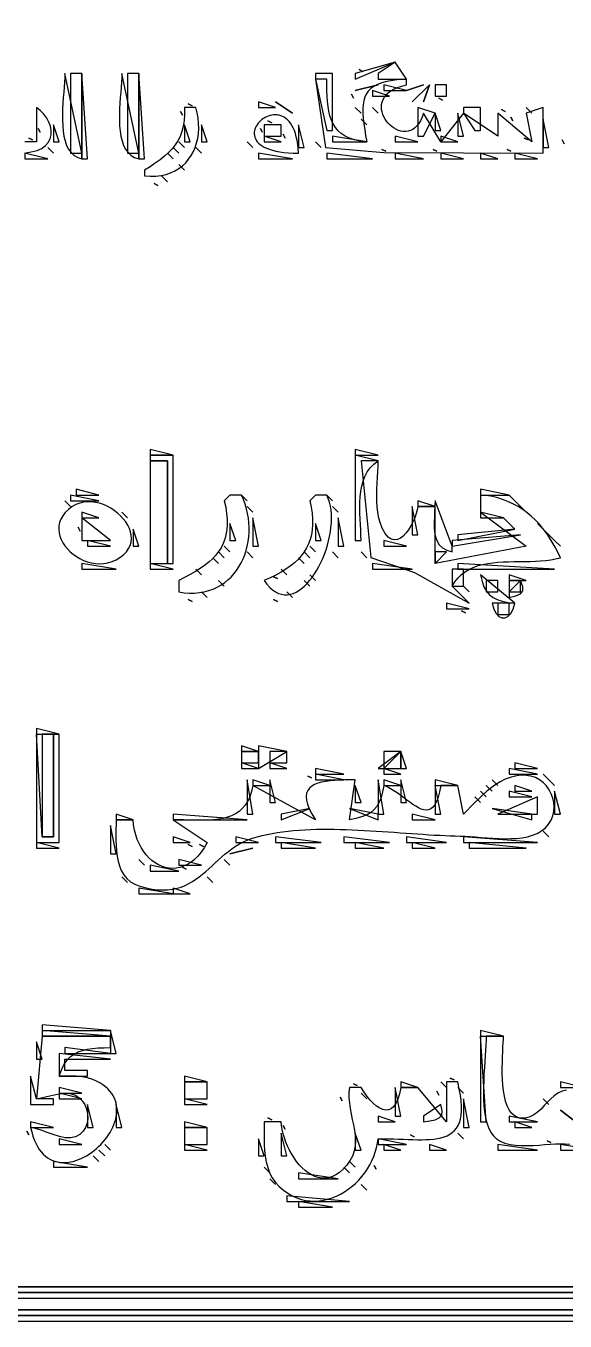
# Model space of a CAD drawing. Extents: x 0 to 1288, y 0 to 860.
# Drawn here: x 700.2 to 794.8, y 0 to 227.3 of the extents above; entities that cross this region are included whole.
import ezdxf

# ---------------------------------------------------------------- set-up
doc = ezdxf.new("R2010")
doc.units = 0
doc.layers.get('0').update_dxf_attribs({"linetype": 'CONTINUOUS'})
for name, color, linetype in [('C19', 19, 'CONTINUOUS'), ('C250', 250, 'CONTINUOUS'), ('C251', 251, 'CONTINUOUS'), ('C252', 252, 'CONTINUOUS'), ('C253', 253, 'CONTINUOUS'), ('C254', 254, 'CONTINUOUS'), ('C29', 29, 'CONTINUOUS'), ('C37', 37, 'CONTINUOUS'), ('C39', 39, 'CONTINUOUS'), ('C47', 47, 'CONTINUOUS'), ('C7', 7, 'CONTINUOUS')]:
    doc.layers.add(name, color=color, linetype=linetype)

msp = doc.modelspace()

# ---------------------------------------------------------------- linework, layer by layer
msp.add_lwpolyline([(0, 1), (0, 0), (1288, 0), (1255, 1), (1179, 1), (915, 1), (0, 1)])
at = {"layer": 'C19'}
for points in [[(765, 221), (762, 219), (762, 218), (767, 218), (765, 221)], [(707, 219), (706.9841, 218.2779), (706.9421, 217.4799), (706.8819, 216.6179), (706.8114, 215.7041), (706.7389, 214.7505), (706.6722, 213.7693), (706.6195, 212.7725), (706.5888, 211.7722), (706.5881, 210.7806), (706.6254, 209.8097), (706.7089, 208.8716), (706.8464, 207.9785), (707.0461, 207.1423), (707.3161, 206.3753), (707.6642, 205.6894), (708.0987, 205.0969), (708.6274, 204.6097), (709.2585, 204.2401), (710, 204), (710, 205), (707, 219)], [(717, 219), (716.9841, 218.2779), (716.9421, 217.4799), (716.8819, 216.6179), (716.8114, 215.7041), (716.7389, 214.7505), (716.6722, 213.7693), (716.6195, 212.7725), (716.5888, 211.7722), (716.5881, 210.7806), (716.6254, 209.8097), (716.7089, 208.8716), (716.8464, 207.9785), (717.0461, 207.1423), (717.3161, 206.3753), (717.6642, 205.6894), (718.0987, 205.0969), (718.6274, 204.6097), (719.2585, 204.2401), (720, 204), (720, 205), (717, 219)], [(761, 216), (761, 215), (764, 215), (761, 216)], [(727.333313, 212.333328), (727.666687, 211.666672), (727.333313, 212.333328)], [(722, 151), (722, 133), (725, 133), (725, 151), (722, 151)], [(738, 145), (739, 144), (738, 145)], [(780, 142), (780, 141), (784, 141), (780, 142)], [(749, 130), (750, 129), (749, 130)], [(777, 129), (778, 128), (777, 129)], [(782, 126), (782.3078, 124.9756), (782.7181, 124.2073), (783.2016, 123.6952), (783.7289, 123.4391), (784.2709, 123.4391), (784.7982, 123.6952), (785.2817, 124.2073), (785.692, 124.9756), (786, 126), (785, 126), (782, 126)], [(702, 103), (702, 84), (706, 84), (706, 103), (705, 103), (705, 85), (703, 85), (702, 103)], [(743, 100), (743, 98), (746, 98), (746, 100), (743, 100)], [(703, 52), (703, 51), (715, 51), (703, 52)], [(703, 50), (702, 39), (702.8744, 39.1609), (703.8479, 39.3974), (704.8788, 39.6521), (705.9253, 39.8682), (706.9458, 39.9884), (707.8984, 39.9556), (708.7415, 39.7129), (709.4474, 39.2693), (710.0304, 38.685), (710.4851, 37.9918), (710.806, 37.2213), (710.9879, 36.4052), (711.0252, 35.5752), (710.9127, 34.763), (710.6449, 34.0003), (710.2165, 33.3189), (709.6221, 32.7503), (708.8564, 32.3263), (708.0167, 32.1486), (707.0656, 32.1952), (706.0386, 32.4092), (704.9708, 32.7337), (703.8977, 33.1119), (702.8547, 33.4869), (701.877, 33.8019), (701, 34), (701.1858, 33.2116), (701.4009, 32.4838), (701.6435, 31.815), (701.9122, 31.2038), (702.2053, 30.6486), (702.5214, 30.1479), (702.8588, 29.7003), (703.216, 29.3043), (703.5915, 28.9584), (703.9837, 28.6611), (704.391, 28.4109), (704.8119, 28.2063), (705.2448, 28.0459), (705.6883, 27.9282), (706.1406, 27.8516), (706.6003, 27.8147), (707.0658, 27.816), (707.5355, 27.854), (708.0079, 27.9272), (708.4815, 28.0341), (708.9547, 28.1733), (709.4259, 28.3433), (709.8935, 28.5425), (710.3561, 28.7695), (710.812, 29.0228), (711.2597, 29.3009), (711.6977, 29.6023), (712.1243, 29.9255), (712.5381, 30.2691), (712.9374, 30.6316), (713.3208, 31.0114), (713.6867, 31.4071), (714.0334, 31.8172), (714.3595, 32.2402), (714.6634, 32.6746), (714.9436, 33.119), (715.1984, 33.5718), (715.4263, 34.0315), (715.6259, 34.4967), (715.7954, 34.9659), (715.9334, 35.4376), (716.0383, 35.9103), (716.1086, 36.3825), (716.1426, 36.8528), (716.1389, 37.3196), (716.0958, 37.7814), (716.0119, 38.2369), (715.8856, 38.6844), (715.7152, 39.1224), (715.4993, 39.5496), (715.2364, 39.9645), (714.9247, 40.3654), (714.5629, 40.751), (714.1492, 41.1198), (713.6823, 41.4702), (713.1605, 41.8008), (712.5822, 42.1101), (711.946, 42.3966)], [(780, 50), (780, 35), (781, 35), (780, 50)], [(773, 42), (774, 41), (773, 42)], [(700.333313, 33.333332), (700.666687, 32.666668), (700.333313, 33.333332)]]:
    msp.add_lwpolyline(points, dxfattribs=at)
at = {"layer": 'C250'}
for points in [[(1, 859), (1, 2), (1287, 2), (1287, 859), (1, 859)], [(720, 219), (720, 204), (721, 204), (720, 219)], [(763, 217), (763, 216), (767, 216), (763, 217)], [(731, 210), (731, 207), (732, 207), (731, 210)], [(759, 211), (760, 210), (759, 211)], [(773, 208), (773, 207), (776, 207), (773, 208)], [(787.666687, 207.666672), (788.333313, 207.333328), (787.666687, 207.666672)], [(725, 205), (726, 204), (725, 205)], [(741, 205), (741, 204), (747, 204), (741, 205)], [(753, 205), (753, 204), (761, 204), (753, 205)], [(762.666687, 205.666672), (763.333313, 205.333328), (762.666687, 205.666672)], [(765, 205), (765, 204), (770, 204), (765, 205)], [(773, 205), (773, 204), (777, 204), (773, 205)], [(786, 205), (786, 204), (790, 204), (786, 205)], [(758, 153), (758, 152), (762, 152), (758, 153)], [(785, 145), (786, 144), (785, 145)], [(786, 144), (787, 143), (786, 144)], [(710, 141), (710, 137), (715, 137), (710, 141)], [(740, 141), (740, 136), (741, 136), (740, 141)], [(784, 141), (785, 140), (784, 141)], [(785, 130), (785, 128), (787, 128), (787, 130), (785, 130)], [(774, 126), (774, 125), (778, 125), (774, 126)], [(749.666687, 95.666664), (750.333313, 95.333336), (749.666687, 95.666664)], [(763, 97), (763, 96), (766, 96), (763, 97)], [(739, 95), (739, 89), (740, 89), (739, 95)], [(762, 95), (762, 89), (763, 89), (762, 95)], [(781, 94), (782, 93), (781, 94)], [(792, 95), (793, 94), (792, 95)], [(726, 85), (726, 84), (729, 84), (726, 85)], [(737, 85), (737, 84), (741, 84), (737, 85)], [(744, 85), (744, 84), (752, 84), (744, 85)], [(756, 85), (756, 84), (764, 84), (756, 85)], [(767, 85), (767, 84), (774, 84), (767, 85)], [(791, 86), (792, 85), (791, 86)], [(728.666687, 83.666664), (729.333313, 83.333336), (728.666687, 83.666664)], [(722, 80), (722, 79), (727, 79), (722, 80)], [(728, 35), (728, 34), (732, 34), (728, 35)], [(745.333313, 34.333332), (745.666687, 33.666668), (745.333313, 34.333332)], [(785, 36), (785, 35), (790, 35), (785, 36)], [(786, 35), (786, 34), (789, 34), (786, 35)], [(728, 34), (728, 31), (732, 31), (732, 34), (728, 34)], [(745, 33), (745, 29), (746, 29), (745, 33)], [(783, 31), (783, 30), (790, 30), (783, 31)]]:
    msp.add_lwpolyline(points, dxfattribs=at)
at = {"layer": 'C251'}
for points in [[(758, 219), (758, 218), (765, 221), (758, 219)], [(710, 219), (710, 204), (711, 204), (710, 219)], [(751, 218), (752.74231, 206.027786), (763, 205.151245), (791, 205), (791, 213), (788, 212), (789, 207), (783, 212), (783, 208), (777, 212), (773, 207), (770, 212), (769.7528, 211.3062), (769.4707, 210.707), (769.1575, 210.1984), (768.8174, 209.7762), (768.4544, 209.4362), (768.0725, 209.1743), (767.6758, 208.9865), (767.2683, 208.8685), (766.8542, 208.8162), (766.4373, 208.8256), (766.0219, 208.8924), (765.6119, 209.0126), (765.2114, 209.1819), (764.8245, 209.3964), (764.4551, 209.6518), (764.1074, 209.9441), (763.7854, 210.269), (763.4931, 210.6225), (763.2347, 211.0004), (763.014, 211.3987), (762.8353, 211.8131), (762.7025, 212.2395), (762.6197, 212.6739), (762.5909, 213.1121), (762.6203, 213.5499), (762.7118, 213.9832), (762.8695, 214.4079), (763.0974, 214.8198), (763.3996, 215.2149), (763.7802, 215.589), (764.2431, 215.938), (764.7925, 216.2577), (765.4324, 216.544), (766.1669, 216.7928), (767, 217), (767, 218), (765.7081, 217.9125), (764.5596, 217.7766), (763.5474, 217.5911), (762.6643, 217.355), (761.903, 217.0671), (761.2563, 216.7264), (760.717, 216.3318), (760.278, 215.8823), (759.9319, 215.3767), (759.6716, 214.8139), (759.4899, 214.193), (759.3796, 213.5127), (759.3334, 212.7721), (759.3442, 211.97), (759.4047, 211.1054), (759.5077, 210.1772), (759.6461, 209.1842), (759.8126, 208.1255), (760, 207), (758.8609, 207.1343), (757.8529, 207.3487), (756.968, 207.6401), (756.198, 208.0051), (755.535, 208.4406), (754.9709, 208.9433), (754.4978, 209.5102), (754.1075, 210.138), (753.7921, 210.8234), (753.5435, 211.5633), (753.3537, 212.3546), (753.2146, 213.1939), (753.1183, 214.0781), (753.0568, 215.004), (753.0218, 215.9684), (753.0056, 216.9681), (753, 218), (751, 218)], [(701.111, 205.2283), (702.1323, 205.4742), (702.9652, 205.8478), (703.6177, 206.3304), (704.098, 206.903), (704.414, 207.5468), (704.5739, 208.2429), (704.5858, 208.9726), (704.4576, 209.717), (704.1976, 210.4572), (703.8137, 211.1745), (703.3141, 211.8499), (702.7068, 212.4647), (702, 213), (702, 207), (700, 207)], [(728.666687, 213.666672), (729.333313, 213.333328), (728.666687, 213.666672)], [(748, 205), (747.9561, 205.8093), (747.8809, 206.5583), (747.7762, 207.2486), (747.644, 207.882), (747.4861, 208.4601), (747.3045, 208.9847), (747.101, 209.4576), (746.8776, 209.8804), (746.6361, 210.2549), (746.3785, 210.5828), (746.1067, 210.8658), (745.8226, 211.1056), (745.528, 211.304), (745.225, 211.4626), (744.9153, 211.5833), (744.601, 211.6676), (744.2839, 211.7174), (743.9658, 211.7344), (743.6488, 211.7203), (743.3348, 211.6767), (743.0255, 211.6055), (742.723, 211.5084), (742.4291, 211.387), (742.1458, 211.2431), (741.8749, 211.0784), (741.6184, 210.8946), (741.3781, 210.6935), (741.156, 210.4768), (740.954, 210.2462), (740.774, 210.0034), (740.6178, 209.7502), (740.4874, 209.4882), (740.3848, 209.2192), (740.3117, 208.945), (740.2701, 208.6671), (740.2619, 208.3874), (740.2891, 208.1076), (740.3534, 207.8294), (740.4569, 207.5545), (740.6015, 207.2846), (740.7889, 207.0215), (741.0212, 206.7669), (741.3003, 206.5225), (741.628, 206.29), (742.0062, 206.0712), (742.4369, 205.8677), (742.922, 205.6813), (743.4634, 205.5138), (744.0629, 205.3668), (744.7225, 205.242), (745.4441, 205.1412), (746.2296, 205.0661), (747.0809, 205.0185), (748, 205)], [(758, 213), (759, 212), (758, 213)], [(761, 213), (762, 212), (761, 213)], [(769, 213), (769, 208), (770, 208), (772, 212), (769, 213)], [(776, 212), (776, 208), (777, 208), (776, 212)], [(728, 210), (728, 207), (729, 207), (728, 210)], [(742.666687, 210.666672), (743.333313, 210.333328), (742.666687, 210.666672)], [(748, 210), (748, 206), (749, 206), (748, 210)], [(791, 211), (791, 206), (792, 206), (791, 211)], [(727, 207), (728, 206), (727, 207)], [(739, 207), (740, 206), (739, 207)], [(745.333313, 208.333328), (745.666687, 207.666672), (745.333313, 208.333328)], [(751, 207), (752, 206), (751, 207)], [(700, 205), (700, 204), (704, 204), (700, 205)], [(726, 206), (727, 205), (726, 206)], [(771.666687, 205.666672), (772.333313, 205.333328), (771.666687, 205.666672)], [(780, 205), (780, 204), (783, 204), (780, 205)], [(727, 203), (728, 202), (727, 203)], [(722, 152), (722, 151), (725, 151), (725, 133), (726, 133), (726, 152), (722, 152)], [(708.317871, 142.971451), (707.6317, 142.4605), (707.0698, 141.9207), (706.6261, 141.357), (706.2951, 140.7746), (706.071, 140.1786), (705.9482, 139.5742), (705.9209, 138.9664), (705.9836, 138.3605), (706.1304, 137.7615), (706.3557, 137.1747), (706.6538, 136.6051), (707.019, 136.0579), (707.4456, 135.5381), (707.928, 135.0511), (708.4604, 134.6018), (709.0372, 134.1954), (709.6526, 133.8372), (710.301, 133.5321), (710.9767, 133.2853), (711.674, 133.102), (712.3871, 132.9873), (713.1105, 132.9464), (713.8384, 132.9843), (714.5651, 133.1063), (715.2849, 133.3174), (715.9922, 133.6228), (716.6813, 134.0277), (717.3164, 134.5178), (717.8235, 135.0405), (718.2089, 135.5904), (718.4791, 136.1618), (718.6405, 136.7492), (718.6996, 137.347), (718.6629, 137.9498), (718.5367, 138.552), (718.3275, 139.148), (718.0418, 139.7323), (717.6859, 140.2994), (717.2664, 140.8437), (716.7897, 141.3597), (716.2622, 141.8419), (715.6904, 142.2847), (715.0807, 142.6825), (714.4396, 143.0299), (713.7735, 143.3213), (713.0888, 143.5511), (712.392, 143.7139), (711.6895, 143.804), (710.9878, 143.8159), (710.2934, 143.7442), (709.6126, 143.5832), (708.9519, 143.3274), (708.3178, 142.9714)], [(736, 145), (735, 144), (735.2444, 142.8507), (735.4095, 141.7679), (735.496, 140.7479), (735.505, 139.787), (735.4375, 138.8815), (735.2944, 138.028), (735.0767, 137.2227), (734.7854, 136.462), (734.4214, 135.7423), (733.9858, 135.0599), (733.4794, 134.4113), (732.9033, 133.7927), (732.2585, 133.2006), (731.5459, 132.6313), (730.7664, 132.0812), (729.9211, 131.5466), (729.011, 131.024), (728.0369, 130.5096), (727, 130), (727, 128), (727.9668, 127.8551), (728.8991, 127.7864), (729.7962, 127.7908), (730.6574, 127.8651), (731.4821, 128.0063), (732.2696, 128.2113), (733.0194, 128.477), (733.7307, 128.8002), (734.4029, 129.178), (735.0354, 129.6071), (735.6275, 130.0844), (736.1787, 130.607), (736.6881, 131.1717), (737.1553, 131.7753), (737.5795, 132.4148), (737.9601, 133.0872), (738.2964, 133.7892), (738.5879, 134.5178), (738.8339, 135.2699), (739.0337, 136.0424), (739.1867, 136.8322), (739.2922, 137.6362), (739.3496, 138.4513), (739.3583, 139.2744), (739.3176, 140.1024), (739.2268, 140.9322), (739.0854, 141.7607), (738.8926, 142.5849), (738.6479, 143.4015), (738.3505, 144.2076), (738, 145), (736, 145)], [(753, 145), (754, 144), (753, 145)], [(772, 144), (771.9784, 143.0746), (771.9293, 142.1308), (771.8757, 141.1835), (771.8406, 140.2479), (771.8472, 139.3391), (771.9186, 138.4723), (772.0778, 137.6626), (772.348, 136.9251), (772.7522, 136.275), (773.3135, 135.7273), (774.0551, 135.2973), (775, 135), (775, 136), (772, 144)], [(717, 142), (718, 141), (717, 142)], [(739, 143), (740, 142), (739, 143)], [(754, 143), (755, 142), (754, 143)], [(768, 143), (768, 138), (769, 138), (768, 143)], [(786, 139), (776, 138), (776, 137), (786, 139)], [(785, 140), (786, 139), (785, 140)], [(711, 137), (711, 136), (715, 136), (711, 137)], [(763, 137), (763, 136), (767, 136), (763, 137)], [(787, 138), (775, 137), (775, 136), (787, 138)], [(734, 135), (735, 134), (734, 135)], [(749, 135), (750, 134), (749, 135)], [(759, 135), (760, 134), (759, 135)], [(710, 133), (710, 132), (716, 132), (710, 133)], [(722, 133), (722, 132), (726, 132), (722, 133)], [(733, 134), (734, 133), (733, 134)], [(761, 133), (761, 132), (768, 132), (761, 133)], [(776, 133), (776, 132), (793, 132), (776, 133)], [(743.666687, 130.666672), (744.333313, 130.333328), (743.666687, 130.666672)], [(787, 130), (785, 128), (785, 127), (786.1796, 127.2882), (786.9982, 127.6441), (787.427, 128.1559), (787.4372, 128.9117), (787, 130)], [(728.666687, 126.666664), (729.333313, 126.333336), (728.666687, 126.666664)], [(776.666687, 124.666664), (777.333313, 124.333336), (776.666687, 124.666664)], [(738, 98), (738, 97), (741, 97), (738, 98)], [(786, 98), (786, 97), (790, 97), (786, 98)], [(751, 97), (751, 96), (756, 96), (751, 97)], [(776.4243, 85.1388), (777.2629, 85.1101), (778.1628, 85.0547), (779.1135, 84.9817), (780.1046, 84.9001), (781.1255, 84.8189), (782.1659, 84.7474), (783.2154, 84.6944), (784.2634, 84.6691), (785.2995, 84.6805), (786.3133, 84.7377), (787.2944, 84.8498), (788.2322, 85.0257), (789.1164, 85.2747), (789.9365, 85.6056), (790.6821, 86.0277), (791.384, 86.5877), (791.9458, 87.2244), (792.3725, 87.9229), (792.6693, 88.6681), (792.8415, 89.4451), (792.8941, 90.2387), (792.8323, 91.0341), (792.6612, 91.8161), (792.3862, 92.5699), (792.0122, 93.2803), (791.5445, 93.9325), (790.9882, 94.5113), (790.3485, 95.0017), (789.6306, 95.3889), (788.8396, 95.6577), (787.9807, 95.7932), (787.0053, 95.7972), (786.067, 95.6756), (785.1639, 95.4407), (784.294, 95.1054), (783.4554, 94.6821), (782.6461, 94.1836), (781.8644, 93.6224), (781.1081, 93.0112), (780.3755, 92.3625), (779.6647, 91.6891), (778.9736, 91.0035), (778.3004, 90.3184), (777.6431, 89.6463), (777, 89)], [(758, 94), (758, 91), (759, 91), (758, 94)], [(772, 94), (772, 89), (773, 89), (772, 94)], [(786, 94), (786, 93), (789, 93), (786, 94)], [(782, 90), (789, 88), (789, 89), (782, 90)], [(778, 84), (778, 83), (788, 83), (778, 84)], [(727, 81), (727, 80), (731, 80), (727, 81)], [(727.666687, 79.666664), (728.333313, 79.333336), (727.666687, 79.666664)], [(726, 76), (726, 75), (729, 75), (726, 76)], [(702, 49), (702, 46), (703, 46), (702, 49)], [(711.9459, 42.3966), (711.0024, 42.7026), (710.0188, 42.8845), (709.0108, 42.9737), (707.9944, 43.0016), (706.9855, 42.9999), (706, 43), (706.3902, 44.0851), (706.8471, 44.9994), (707.3702, 45.7575), (707.9591, 46.3743), (708.6136, 46.8646), (709.3332, 47.2432), (710.1177, 47.525), (710.9666, 47.7248), (711.8797, 47.8573), (712.8565, 47.9375), (713.8967, 47.9801), (715, 48), (715, 50), (703, 50)], [(766, 42), (766, 41), (769, 41), (766, 42)], [(728, 39), (728, 38), (732, 38), (728, 39)], [(759, 40), (760, 39), (759, 40)], [(791, 39), (792, 38), (791, 39)], [(773, 38), (770, 36), (770, 35), (771.1035, 35.1502), (772.0326, 35.3514), (772.737, 35.6702), (773.1666, 36.1734), (773.271, 36.9278), (773, 38)], [(701, 35), (701, 34), (705, 34), (701, 35)], [(767.666687, 32.666668), (768.333313, 32.333332), (767.666687, 32.666668)], [(776, 33), (777, 32), (776, 33)], [(713, 30), (714, 29), (713, 30)], [(705, 28), (705, 27), (711, 27), (705, 28)], [(712, 29), (713, 28), (712, 29)], [(756, 27), (757, 26), (756, 27)]]:
    msp.add_lwpolyline(points, dxfattribs=at)
at = {"layer": 'C252'}
for points in [[(757.333313, 215.333328), (757.666687, 214.666672), (757.333313, 215.333328)], [(777, 213), (777, 212), (779, 209), (780, 209), (780, 213), (777, 213)], [(783.666687, 212.666672), (784.333313, 212.333328), (783.666687, 212.666672)], [(702.333313, 209.333328), (702.666687, 208.666672), (702.333313, 209.333328)], [(705, 210), (705, 207), (706, 207), (705, 210)], [(785.333313, 211.333328), (785.666687, 210.666672), (785.333313, 211.333328)], [(742, 208), (742, 207), (745, 207), (742, 208)], [(754, 208), (754, 207), (760, 207), (754, 208)], [(765, 208), (765, 207), (769, 207), (765, 208)], [(794.333313, 207.333328), (794.666687, 206.666672), (794.333313, 207.333328)], [(704, 206), (705, 205), (704, 206)], [(730, 206), (731, 205), (730, 206)], [(784.666687, 205.666672), (785.333313, 205.333328), (784.666687, 205.666672)], [(722.666687, 199.666672), (723.333313, 199.333328), (722.666687, 199.666672)], [(780, 146), (780, 145), (785, 145), (780, 146)], [(751, 145), (750, 144), (750.2396, 142.8722), (750.4028, 141.8015), (750.49, 140.7853), (750.5018, 139.8214), (750.4386, 138.9073), (750.3012, 138.0406), (750.0899, 137.2189), (749.8055, 136.4399), (749.4483, 135.7011), (749.019, 135.0001), (748.5181, 134.3346), (747.9462, 133.7022), (747.3038, 133.1004), (746.5915, 132.5269), (745.8098, 131.9793), (744.9592, 131.4552), (744.0403, 130.9522), (743.0537, 130.4679), (742, 130), (742.4841, 129.3415), (742.9783, 128.7898), (743.4809, 128.3407), (743.9901, 127.9902), (744.5042, 127.7341), (745.0214, 127.5685), (745.54, 127.4892), (746.0581, 127.4922), (746.5741, 127.5733), (747.0861, 127.7285), (747.5924, 127.9537), (748.0913, 128.2447), (748.581, 128.5976), (749.0597, 129.0083), (749.5257, 129.4726), (749.9772, 129.9865), (750.4125, 130.5459), (750.8298, 131.1467), (751.2273, 131.7848), (751.6033, 132.4562), (751.956, 133.1567), (752.2837, 133.8823), (752.5846, 134.6289), (752.857, 135.3925), (753.0991, 136.1688), (753.3091, 136.9539), (753.4852, 137.7437), (753.6258, 138.5341), (753.7291, 139.3209), (753.7932, 140.1002), (753.8166, 140.8678), (753.7972, 141.6197), (753.7336, 142.3517), (753.6237, 143.0599), (753.466, 143.74), (753.2587, 144.3881), (753, 145), (751, 145)], [(710, 142), (710, 141), (713, 141), (710, 142)], [(755, 141), (755, 136), (756, 136), (755, 141)], [(787, 143), (788, 142), (787, 143)], [(751, 140), (751, 137), (752, 137), (751, 140)], [(790, 140), (791, 139), (790, 140)], [(792, 138), (793, 137), (792, 138)], [(735, 136), (736, 135), (735, 136)], [(739, 135), (740, 134), (739, 135)], [(754, 135), (755, 134), (754, 135)], [(772, 135), (772, 133), (774, 135), (772, 135)], [(730, 132), (731, 131), (730, 132)], [(775, 132), (775, 129), (777, 129), (777, 132), (775, 132)], [(734, 130), (735, 129), (734, 130)], [(750, 131), (751, 130), (750, 131)], [(780, 131), (780.2567, 129.8382), (780.5928, 128.8804), (781.0182, 128.1042), (781.5427, 127.4869), (782.1763, 127.0063), (782.9289, 126.6397), (783.8104, 126.3648), (784.8308, 126.159), (786, 126), (780, 131)], [(785, 131), (785, 130), (788, 130), (785, 131)], [(731, 128), (732, 127), (731, 128)], [(783, 126), (783, 124), (785, 124), (785, 126), (783, 126)], [(702, 104), (702, 103), (706, 103), (702, 104)], [(738, 101), (738, 100), (741, 100), (738, 101)], [(763, 100), (763, 97), (766, 97), (766, 100), (763, 100)], [(766, 100), (766, 97), (767, 97), (766, 100)], [(785, 97), (785, 96), (790, 96), (785, 97)], [(740, 95), (740, 94), (743, 94), (740, 95)], [(763, 95), (763, 94), (766, 94), (763, 95)], [(766, 95), (766, 91), (767, 91), (766, 95)], [(772, 95), (772, 94), (776, 94), (772, 95)], [(782, 95), (783, 94), (782, 95)], [(783, 89), (790, 89), (790, 92), (783, 89)], [(785, 93), (785, 92), (789, 92), (785, 93)], [(715, 87), (715, 82), (716, 82), (715, 87)], [(702, 84), (702, 83), (706, 83), (702, 84)], [(735, 81), (736, 80), (735, 81)], [(717, 78), (718, 77), (717, 78)], [(732, 78), (733, 77), (732, 78)], [(720, 76), (720, 75), (726, 75), (720, 76)], [(707, 48), (707, 47), (715, 47), (707, 48)], [(706, 41), (706, 40), (710, 40), (706, 41)], [(757.666687, 41.666668), (758.333313, 41.333332), (757.666687, 41.666668)], [(774.666687, 42.666668), (775.333313, 42.333332), (774.666687, 42.666668)], [(776, 41), (777, 40), (776, 41)], [(794, 42), (794, 41), (798, 41), (794, 42)], [(755.333313, 39.333332), (755.666687, 38.666668), (755.333313, 39.333332)], [(772.333313, 40.333332), (772.666687, 39.666668), (772.333313, 40.333332)], [(777, 39), (777, 34), (778, 34), (777, 39)], [(794, 37), (798, 34), (794, 37)], [(706, 32), (706, 31), (710, 31), (706, 32)], [(714, 31), (715, 30), (714, 31)], [(728, 31), (728, 30), (732, 30), (728, 31)], [(763, 31), (763, 30), (766, 30), (763, 31)], [(771, 31), (771, 30), (774, 30), (771, 31)], [(791.666687, 31.666666), (792.333313, 31.333334), (791.666687, 31.666666)], [(794, 31), (794, 30), (800, 30), (794, 31)], [(742, 27), (743, 26), (742, 27)], [(743, 25), (744, 24), (743, 25)], [(759, 24), (760, 23), (759, 24)], [(748, 21), (748, 20), (754, 20), (748, 21)]]:
    msp.add_lwpolyline(points, dxfattribs=at)
at = {"layer": 'C253'}
for points in [[(708, 219), (708, 205), (710, 205), (710, 219), (708, 219)], [(718, 219), (718, 205), (720, 205), (720, 219), (718, 219)], [(751, 219), (751, 218), (753, 209), (754, 209), (754, 219), (751, 219)], [(758.666687, 219.666672), (759.333313, 219.333328), (758.666687, 219.666672)], [(758, 216), (762, 217), (758, 216)], [(768, 214), (771, 217), (768, 214)], [(772, 217), (772, 215), (774, 215), (774, 217), (772, 217)], [(772.666687, 214.666672), (773.333313, 214.333328), (772.666687, 214.666672)], [(772, 212), (772, 209), (773, 209), (772, 212)], [(700.666687, 207.666672), (701.333313, 207.333328), (700.666687, 207.666672)], [(722, 153), (722, 152), (726, 152), (722, 153)], [(759, 151), (760.74231, 134.027786), (768.405884, 131.40123), (778, 126), (775, 129), (775.496, 129.7885), (776.0519, 130.4736), (776.6636, 131.0629), (777.3266, 131.5634), (778.0366, 131.9827), (778.7896, 132.328), (779.5811, 132.6067), (780.4068, 132.8262), (781.2626, 132.9937), (782.1441, 133.1167), (783.047, 133.2024), (783.9671, 133.2582), (784.9002, 133.2915), (785.8418, 133.3096), (786.7879, 133.3198), (787.734, 133.3295), (788.6759, 133.3461), (789.6093, 133.3768), (790.53, 133.429), (791.4337, 133.5101), (792.3161, 133.6274), (793.173, 133.7882), (794, 134), (793.5575, 134.9429), (793.0848, 135.8569), (792.5816, 136.7401), (792.0473, 137.5904), (791.4815, 138.4057), (790.8837, 139.184), (790.2536, 139.9232), (789.5905, 140.6213), (788.8942, 141.2762), (788.1641, 141.8858), (787.3998, 142.4483), (786.6008, 142.9614), (785.7668, 143.4231), (784.8972, 143.8314), (783.9915, 144.1842), (783.0494, 144.4796), (782.0705, 144.7153), (781.0541, 144.8895), (780, 145), (780, 142), (788, 136), (772, 133), (772, 143), (769, 143), (768.876, 142.4005), (768.6821, 141.7323), (768.4247, 141.0227), (768.1104, 140.2988), (767.7455, 139.5878), (767.3366, 138.9169), (766.8901, 138.3133), (766.4125, 137.804), (765.9103, 137.4164), (765.3899, 137.1777), (764.8578, 137.1149), (764.3206, 137.2553), (763.7846, 137.626), (763.2563, 138.2543), (762.7423, 139.1674), (762.3973, 140.0283), (762.1413, 140.9465), (761.9629, 141.9115), (761.8509, 142.9131), (761.7942, 143.9409), (761.7814, 144.9845), (761.8014, 146.0336), (761.843, 147.0779), (761.8948, 148.107), (761.9457, 149.1106), (761.9845, 150.0784), (762, 151), (759, 151)], [(709, 146), (709, 145), (713, 145), (709, 146)], [(709.333313, 139.333328), (709.666687, 138.666672), (709.333313, 139.333328)], [(736, 140), (736, 137), (737, 137), (736, 140)], [(791, 139), (792, 138), (791, 139)], [(793, 137), (794, 136), (793, 137)], [(745, 132), (746, 131), (745, 132)], [(748, 134), (749, 133), (748, 134)], [(746, 128), (747, 127), (746, 128)], [(741, 101), (741, 97), (746, 100), (741, 101)], [(743, 98), (743, 97), (746, 97), (743, 98)], [(762, 97), (763, 97), (766, 100), (762, 97)], [(791, 96), (792, 95), (791, 96)], [(743, 95), (743, 91), (744, 91), (743, 95)], [(780, 93), (781, 92), (780, 93)], [(716, 89), (716, 88), (719, 88), (716, 89)], [(726, 89), (726, 88), (739, 88), (726, 89)], [(750, 90), (745, 89), (745, 88), (750, 90)], [(757, 90), (762, 88), (762, 89), (757, 90)], [(768, 89), (768, 88), (772, 88), (768, 89)], [(730.666687, 83.666664), (731.333313, 83.333336), (730.666687, 83.666664)], [(736, 82), (740, 83), (736, 82)], [(745, 84), (745, 83), (751, 83), (745, 84)], [(758, 84), (758, 83), (763, 83), (758, 84)], [(768, 84), (768, 83), (772, 83), (768, 84)], [(703, 51), (703, 50), (715, 50), (703, 51)], [(715, 51), (715, 47), (716, 47), (715, 51)], [(780, 51), (780, 50), (784, 50), (780, 51)], [(781, 50), (780.985, 49.2746), (780.9447, 48.4541), (780.8854, 47.551), (780.8139, 46.5777), (780.7366, 45.5466), (780.6603, 44.4703), (780.5914, 43.3612), (780.5365, 42.2317), (780.5023, 41.0943), (780.4952, 39.9615), (780.522, 38.8457), (780.5891, 37.7594), (780.7032, 36.7151), (780.8708, 35.7252), (781.0985, 34.8021), (781.3929, 33.9583), (781.7606, 33.2064), (782.2082, 32.5587), (782.7423, 32.0277), (783.4506, 31.5691), (784.2631, 31.2339), (785.1612, 31.0057), (786.1261, 30.8687), (787.1391, 30.8065), (788.1813, 30.8033), (789.234, 30.8428), (790.2786, 30.909), (791.2962, 30.9858), (792.2681, 31.0571), (793.1756, 31.1068), (794, 31.1188), (794.8327, 31.0999), (795.6723, 31.0713)], [(795.1073, 40.5314), (794.2892, 40.3461), (793.5623, 40.0106), (792.9069, 39.5576), (792.3032, 39.0199), (791.7316, 38.4301), (791.1725, 37.8209), (790.6061, 37.2252), (790.0127, 36.6755), (789.3727, 36.2047), (788.6664, 35.8454), (787.8742, 35.6304), (787.1168, 35.5992), (786.4567, 35.7479), (785.8874, 36.0598), (785.4027, 36.5179), (784.9963, 37.1055), (784.6617, 37.8056), (784.3929, 38.6015), (784.1833, 39.4763), (784.0268, 40.4131), (783.917, 41.3952), (783.8476, 42.4057), (783.8123, 43.4278), (783.8047, 44.4445), (783.8187, 45.4392), (783.8478, 46.3949), (783.8857, 47.2949), (783.9262, 48.1222), (783.963, 48.86), (783.9897, 49.4915), (784, 50), (781, 50)], [(706, 47), (706, 43), (711, 43), (711, 44), (707, 44), (707, 46), (715, 46), (706, 47)], [(701, 43), (701, 38), (705, 38), (705, 39), (702, 39), (701, 43)], [(728, 43), (728, 42), (732, 42), (728, 43)], [(728, 42), (728, 39), (732, 39), (732, 42), (728, 42)], [(774, 42), (774, 35), (769, 41), (766, 41), (765.769, 39.8635), (765.4796, 38.9337), (765.1374, 38.2004), (764.7483, 37.6533), (764.3179, 37.2822), (763.8519, 37.0768), (763.356, 37.027), (762.836, 37.1225), (762.2976, 37.353), (761.7464, 37.7084), (761.1883, 38.1784), (760.6288, 38.7528), (760.0738, 39.4213), (759.529, 40.1738), (759, 41), (757, 41), (756.8879, 40.0992), (756.8816, 39.1805), (756.9592, 38.2479), (757.0989, 37.3054), (757.2787, 36.3571), (757.4768, 35.407), (757.6714, 34.4592), (757.8406, 33.5177), (757.9626, 32.5866), (758.0154, 31.6699), (757.9773, 30.7716), (757.8264, 29.8959), (757.5408, 29.0468), (757.0987, 28.2283), (756.4868, 27.3803), (755.8663, 26.6758), (755.2396, 26.1077), (754.6094, 25.6694), (753.9781, 25.3539), (753.3484, 25.1545), (752.7228, 25.0642), (752.1038, 25.0763), (751.4939, 25.1839), (750.8958, 25.3801), (750.3119, 25.6582), (749.7449, 26.0113), (749.1972, 26.4325), (748.6715, 26.9151), (748.1702, 27.4521), (747.696, 28.0368), (747.2513, 28.6623), (746.8387, 29.3218), (746.4608, 30.0084), (746.1201, 30.7153), (745.8191, 31.4356), (745.5605, 32.1626), (745.3467, 32.8894), (745.1803, 33.6091), (745.0639, 34.3149), (745, 35), (742, 35), (741.9964, 34.044), (741.9892, 33.0522), (741.9917, 32.0355), (742.0173, 31.0052), (742.0792, 29.9723), (742.1909, 28.948), (742.3657, 27.9433), (742.6169, 26.9693), (742.9579, 26.0372), (743.4019, 25.1581), (743.9624, 24.3431), (744.6527, 23.6033), (745.4002, 22.9721), (746.1618, 22.4368), (746.9346, 21.994), (747.7161, 21.6403), (748.5033, 21.3723), (749.2936, 21.1869), (750.0843, 21.0805), (750.8725, 21.05), (751.6555, 21.0919), (752.4306, 21.2028), (753.1951, 21.3796), (753.9461, 21.6187), (754.681, 21.917), (755.397, 22.271), (756.0913, 22.6774), (756.7612, 23.1328), (757.404, 23.634), (758.0168, 24.1776), (758.5971, 24.7602), (759.1419, 25.3786), (759.6486, 26.0293), (760.1145, 26.7091), (760.5367, 27.4145), (760.9125, 28.1424), (761.2392, 28.8892), (761.5141, 29.6517), (761.7343, 30.4266), (761.8972, 31.2104), (762, 32), (762.9177, 32.0041), (763.8236, 31.9933), (764.7155, 31.9717), (765.5914, 31.9432), (766.4493, 31.9119), (767.287, 31.8818), (768.1026, 31.857), (768.8939, 31.8414), (769.6589, 31.8392), (770.3956, 31.8543), (771.1018, 31.8907), (771.7756, 31.9525), (772.4148, 32.0437), (773.0174, 32.1684), (773.5813, 32.3306), (774.1045, 32.5343), (774.5849, 32.7835), (775.0205, 33.0822), (775.4092, 33.4346), (775.7489, 33.8446), (776.0376, 34.3162), (776.2732, 34.8535), (776.4537, 35.4605), (776.577, 36.1413), (776.641, 36.8998), (776.6437, 37.7401), (776.583, 38.6663), (776.4568, 39.6823), (776.2632, 40.7922), (776, 42), (774, 42)], [(765, 41), (765, 36), (766, 36), (765, 41)], [(706, 40), (706, 39), (710, 39), (706, 40)], [(711, 38), (711, 34), (712, 34), (711, 38)], [(716, 38), (716, 34), (717, 34), (716, 38)], [(742.666687, 35.666668), (743.333313, 35.333332), (742.666687, 35.666668)], [(758, 33), (758, 30), (759, 30), (758, 33)], [(762, 32), (762, 31), (767, 31), (762, 32)], [(757, 28), (758, 27), (757, 28)], [(761.333313, 27.333334), (761.666687, 26.666666), (761.333313, 27.333334)], [(748, 26), (748, 25), (755, 25), (748, 26)]]:
    msp.add_lwpolyline(points, dxfattribs=at)
at = {"layer": 'C254'}
for points in [[(5, 855), (5, 6), (1283, 6), (1283, 855), (5, 855)], [(741, 214), (741, 213), (744, 213), (741, 214)], [(769, 144), (769, 143), (772, 143), (769, 144)], [(719, 139), (719, 136), (720, 136), (719, 139)], [(703, 103), (703, 85), (705, 85), (705, 103), (703, 103)], [(720, 81), (721, 80), (720, 81)], [(762, 36), (762, 35), (765, 35), (762, 36)], [(4, 5), (4, 4), (1284, 4), (1251, 5), (1175, 5), (913, 5), (4, 5)]]:
    msp.add_lwpolyline(points, dxfattribs=at)
at = {"layer": 'C29'}
for points in [[(728, 213), (728.0198, 211.8052), (727.953, 210.7127), (727.8013, 209.7128), (727.5662, 208.7955), (727.2495, 207.951), (726.8528, 207.1695), (726.3778, 206.441), (725.8262, 205.7558), (725.1995, 205.1039), (724.4996, 204.4755), (723.728, 203.8608), (722.8864, 203.2499), (721.9765, 202.6329), (721, 202), (721, 201), (722.0248, 200.9389), (722.9966, 200.9677), (723.9142, 201.0821), (724.7767, 201.2781), (725.583, 201.5512), (726.3321, 201.8974), (727.0229, 202.3125), (727.6544, 202.7922), (728.2257, 203.3324), (728.7356, 203.9288), (729.183, 204.5772), (729.5671, 205.2735), (729.8868, 206.0134), (730.1409, 206.7928), (730.3286, 207.6074), (730.4487, 208.4531), (730.5002, 209.3256), (730.4821, 210.2207), (730.3934, 211.1343), (730.233, 212.0621), (730, 213), (728, 213)], [(788, 213), (789, 212), (788, 213)], [(700.1517, 205.0887), (701.1111, 205.2283)], [(707, 144), (708, 143), (707, 144)], [(708, 145), (708, 144), (713, 144), (708, 145)], [(781, 130), (781, 128), (783, 128), (783, 130), (781, 130)], [(751, 96), (751, 95), (756, 95), (751, 96)], [(777, 89), (776, 94), (773, 94), (772.7891, 92.8869), (772.5449, 91.9623), (772.269, 91.2137), (771.9629, 90.6287), (771.6281, 90.195), (771.266, 89.9003), (770.8782, 89.7321), (770.4662, 89.6782), (770.0315, 89.7262), (769.5756, 89.8637), (769.1, 90.0784), (768.6062, 90.3578), (768.0958, 90.6898), (767.5702, 91.0619), (767.0309, 91.4617), (766.4795, 91.8769), (765.9174, 92.2952), (765.3461, 92.7042), (764.7673, 93.0915), (764.1823, 93.4448), (763.5927, 93.7517), (763, 94), (762.7852, 92.8787), (762.5151, 91.9036), (762.1782, 91.0631), (761.7632, 90.346), (761.2589, 89.7409), (760.6538, 89.2366), (759.9367, 88.8216), (759.0963, 88.4848), (758.1211, 88.2147), (757, 88), (758, 95), (757.071, 94.9964), (756.156, 94.9835), (755.2636, 94.9557), (754.4023, 94.9076), (753.5805, 94.8337), (752.8069, 94.7283), (752.0898, 94.5861), (751.4379, 94.4016), (750.8596, 94.1691), (750.3634, 93.8833), (749.958, 93.5386), (749.6517, 93.1294), (749.4531, 92.6504), (749.3707, 92.096), (749.413, 91.4606), (749.5886, 90.7388), (749.9059, 89.9251), (750.3736, 89.014), (751, 88), (740, 94), (739.7819, 92.9572), (739.484, 92.0383), (739.1112, 91.2356), (738.6682, 90.5416), (738.1601, 89.9485), (737.5915, 89.4488), (736.9673, 89.035), (736.2924, 88.6993), (735.5716, 88.4342), (734.8098, 88.232), (734.0118, 88.0852), (733.1824, 87.9862), (732.3265, 87.9273), (731.449, 87.9009), (730.5546, 87.8995), (729.6483, 87.9154), (728.7348, 87.941), (727.819, 87.9687), (726.9058, 87.9909), (726, 88), (732, 84), (731.4784, 83.0923), (730.9271, 82.2933), (730.35, 81.5999), (729.751, 81.0093), (729.1341, 80.5184), (728.5031, 80.1244), (727.8621, 79.8241), (727.2149, 79.6147), (726.5656, 79.4931), (725.9179, 79.4565), (725.2759, 79.5019), (724.6435, 79.6262), (724.0246, 79.8266), (723.4232, 80.1), (722.8432, 80.4435), (722.2885, 80.8542), (721.763, 81.3289), (721.2708, 81.8649), (720.8157, 82.4592), (720.4016, 83.1086), (720.0326, 83.8104), (719.7125, 84.5615), (719.4452, 85.359), (719.2347, 86.1999), (719.085, 87.0812), (719, 88), (716, 88), (715.9925, 87.1669), (715.9765, 86.2879), (715.9634, 85.3753), (715.9646, 84.4415), (715.9916, 83.499), (716.0557, 82.5601), (716.1683, 81.6372), (716.341, 80.7427), (716.5851, 79.8891), (716.912, 79.0886), (717.3332, 78.3537), (717.86, 77.6968), (718.504, 77.1302), (719.2765, 76.6665), (720.189, 76.3179), (721.2984, 76.0306), (722.3408, 75.8312), (723.3203, 75.7147), (724.2412, 75.6759), (725.1079, 75.7097), (725.9247, 75.811), (726.6958, 75.9746), (727.4256, 76.1955), (728.1183, 76.4686), (728.7783, 76.7887), (729.4099, 77.1507), (730.0174, 77.5495), (730.605, 77.98), (731.1771, 78.437), (731.7379, 78.9155), (732.2919, 79.4104), (732.8432, 79.9165), (733.3962, 80.4287), (733.9552, 80.9419), (734.5245, 81.451), (735.1083, 81.9509), (735.7111, 82.4365), (736.337, 82.9025), (736.9905, 83.3441), (737.6757, 83.7559), (738.397, 84.133), (739.1587, 84.4701), (739.9652, 84.7623), (740.7882, 85.011), (741.6358, 85.2348), (742.5066, 85.4347), (743.3992, 85.6117), (744.3124, 85.7667), (745.2447, 85.9009), (746.1949, 86.0151), (747.1617, 86.1105), (748.1436, 86.1879), (749.1395, 86.2484), (750.1479, 86.2929), (751.1675, 86.3226), (752.197, 86.3383), (753.2351, 86.3412), (754.2805, 86.3321), (755.3317, 86.312), (756.3876, 86.2821), (757.4467, 86.2432), (758.5077, 86.1965), (759.5694, 86.1427), (760.6304, 86.0831), (761.6893, 86.0186), (762.7448, 85.9501), (763.7956, 85.8787), (764.8404, 85.8053), (765.8778, 85.7311), (766.9066, 85.6569), (767.9253, 85.5837), (768.9327, 85.5127), (769.9274, 85.4447), (770.9082, 85.3808), (771.8736, 85.322), (772.8223, 85.2692), (773.7531, 85.2235), (774.6646, 85.1858), (775.5555, 85.1573), (776.4244, 85.1388)], [(793, 93), (793, 89), (794, 89), (793, 93)]]:
    msp.add_lwpolyline(points, dxfattribs=at)
at = {"layer": 'C37'}
for points in [[(1287, 859), (1287, 2), (1, 2), (1, 1), (1288, 1), (1288, 610), (1288, 786), (1288, 836), (1287, 859)], [(744, 214), (747, 212), (744, 214)], [(750, 136), (751, 135), (750, 136)], [(743.666687, 126.666664), (744.333313, 126.333336), (743.666687, 126.666664)], [(741, 32), (741, 29), (742, 29), (741, 32)], [(746, 22), (746, 21), (757, 21), (746, 22)]]:
    msp.add_lwpolyline(points, dxfattribs=at)
at = {"layer": 'C39'}
for points in [[(771, 217), (770, 214), (771, 217)], [(758, 152), (758, 137), (759, 137), (758.9853, 137.9077), (758.9484, 138.8467), (758.8997, 139.8093), (758.8499, 140.7879), (758.8094, 141.7748), (758.7889, 142.7624), (758.7988, 143.7432), (758.8498, 144.7093), (758.9523, 145.6533), (759.117, 146.5676), (759.3543, 147.4444), (759.6748, 148.2761), (760.0891, 149.0551), (760.6076, 149.7739), (761.2411, 150.4247), (762, 151), (758, 152)], [(738, 100), (738, 98), (741, 98), (741, 100), (738, 100)]]:
    msp.add_lwpolyline(points, dxfattribs=at)
at = {"layer": 'C47'}
for points in [[(742, 210), (742, 208), (745, 208), (745, 210), (742, 210)], [(724, 201), (725, 200), (724, 201)], [(777, 85), (777, 84), (790, 84), (777, 85)]]:
    msp.add_lwpolyline(points, dxfattribs=at)
at = {"layer": 'C7'}
for points in [[(4, 855), (4, 5), (1284, 5), (1284, 6), (5, 6), (5, 608), (5, 782), (5, 832), (4, 855)], [(767, 216), (770, 217), (767, 216)], [(741.333313, 209.333328), (741.666687, 208.666672), (741.333313, 209.333328)], [(779, 92), (780, 91), (779, 92)]]:
    msp.add_lwpolyline(points, dxfattribs=at)

doc.saveas('drawing.dxf')
